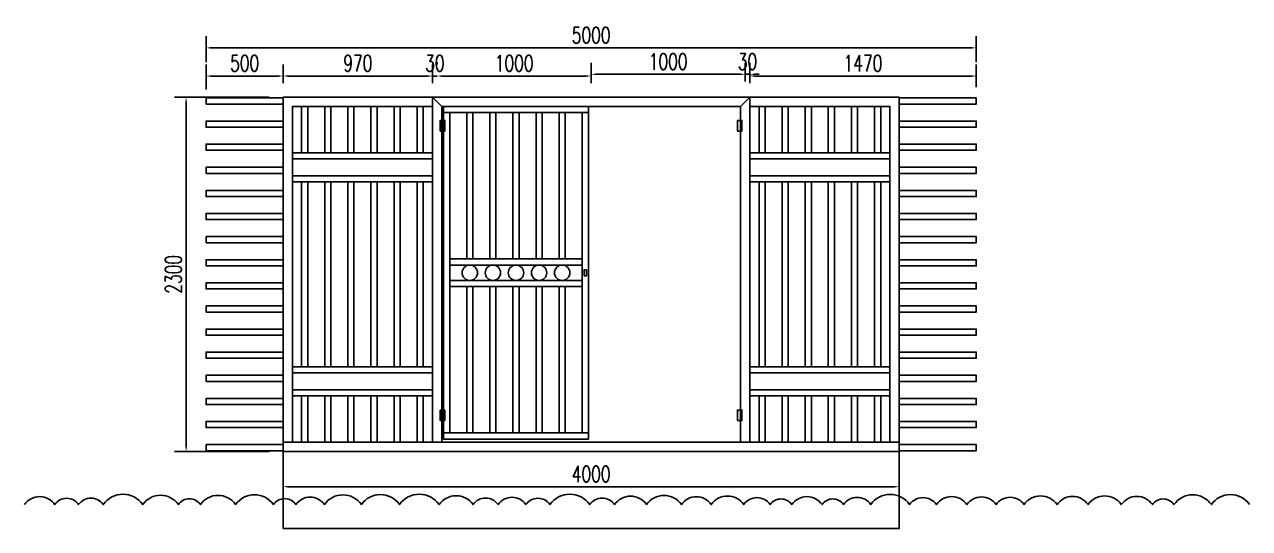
# Model space of a CAD drawing. Header units: millimetres. Extents: x -1461755 to -1310892, y 1449272 to 1531173.
# Drawn here: x -1415559 to -1407604, y 1467261 to 1470532 of the extents above; entities that cross this region are included whole.
import ezdxf

# ---------------------------------------------------------------- set-up
doc = ezdxf.new("R2010")
doc.units = ezdxf.units.MM
doc.header["$LTSCALE"] = 10
doc.layers.get('DEFPOINTS').update_dxf_attribs({"linetype": 'CONTINUOUS'})
doc.layers.add('W-FLOAT_BOWL浮筒', color=253, linetype='CONTINUOUS')
doc.layers.add('W-PLASTIC_RAILINGS塑木栏杆', color=6, linetype='CONTINUOUS')
doc.styles.add('STANDARD_T3', font='simplex.shx', dxfattribs={"width": 0.7, "bigfont": 'gbcbig.shx'})
doc.dimstyles.new('W&&30', dxfattribs={"dimtxt": 105, "dimasz": 30, "dimexe": 75, "dimexo": 90, "dimgap": 30, "dimtad": 1, "dimdec": 0, "dimzin": 0, "dimdsep": 46, "dimtxsty": 'STANDARD_T3', "dimcen": 0.09, "dimclrd": 1, "dimclre": 1, "dimclrt": 7, "dimazin": 2, "dimtfac": 1, "dimtdec": 0, "dimtix": 1, "dimtmove": 2, "dimatfit": 3, "dimfxl": 100, "dimtolj": 1, "dimtzin": 0, "dimarcsym": 0})

# ---------------------------------------------------------------- blocks, each defined once
blk = doc.blocks.new('*D229')
at = {"layer": 'DEFPOINTS', "color": 0, "transparency": 16777216}
for p in [(-1413879.1, 1467761.1), (-1409879.1, 1467761.1), (-1409879.1, 1467532.2)]:
    blk.add_point(p, dxfattribs=at)
at = {"layer": 'W-PLASTIC_RAILINGS塑木栏杆', "color": 1, "lineweight": -2, "transparency": 16777216}
for p, q in [((-1413879.1, 1467671.1), (-1413879.1, 1467457.2)), ((-1409879.1, 1467671.1), (-1409879.1, 1467457.2)), ((-1413849.1, 1467532.2), (-1409909.1, 1467532.2))]:
    blk.add_line(p, q, dxfattribs=at)
at = {"layer": 'W-PLASTIC_RAILINGS塑木栏杆', "color": 1, "transparency": 16777216}
for points in [[(-1413849.1, 1467537.2), (-1413849.1, 1467527.2), (-1413879.1, 1467532.2)], [(-1409909.1, 1467537.2), (-1409909.1, 1467527.2), (-1409879.1, 1467532.2)]]:
    blk.add_solid(points, dxfattribs=at)
at = {"layer": 'W-PLASTIC_RAILINGS塑木栏杆', "color": 7, "transparency": 16777216, "insert": (-1411879.1, 1467614.7), "char_height": 105, "attachment_point": 5, "style": 'STANDARD_T3'}
blk.add_mtext('\\A1;4000', dxfattribs=at)
blk = doc.blocks.new('*U264')
at = {"layer": 'W-FLOAT_BOWL浮筒'}
blk.add_circle((0, 0), 50, dxfattribs=at)
blk = doc.blocks.new('*U265')
at = {"layer": 'W-FLOAT_BOWL浮筒', "color": 0, "linetype": 'ByBlock', "lineweight": -2, "transparency": 16777216}
for p in [(0, 0), (150, 0), (300, 0), (450, 0), (600, 0)]:
    blk.add_blockref('*U264', p, dxfattribs=at)
blk = doc.blocks.new('*U262')
at = {"layer": 'W-FLOAT_BOWL浮筒'}
for points in [[(470, 1040), (-470, 1040), (-470, 1080), (470, 1080)], [(-470, -1040), (-430, -1040), (-430, 1040), (-470, 1040)], [(430, -1040), (470, -1040), (470, 1040), (430, 1040)], [(470, -1040), (-470, -1040), (-470, -1080), (470, -1080)]]:
    blk.add_lwpolyline(points, close=True, dxfattribs=at)
for points in [[(-280, 90), (-280, 1040), (-320, 1040), (-320, 90)], [(-130, 90), (-130, 1040), (-170, 1040), (-170, 90)], [(20, 90), (20, 1040), (-20, 1040), (-20, 90)], [(170, 90), (170, 1040), (130, 1040), (130, 90)], [(320, 90), (320, 1040), (280, 1040), (280, 90)], [(-430, 90), (430, 90)], [(430, 50), (-430, 50)], [(430, -50), (-430, -50)], [(-430, -90), (430, -90)], [(-320, -90), (-320, -1040), (-280, -1040), (-280, -90)], [(-170, -90), (-170, -1040), (-130, -1040), (-130, -90)], [(-20, -90), (-20, -1040), (20, -1040), (20, -90)], [(130, -90), (130, -1040), (170, -1040), (170, -90)], [(280, -90), (280, -1040), (320, -1040), (320, -90)]]:
    blk.add_lwpolyline(points, dxfattribs=at)
blk.add_blockref('*U265', (-300, 0), dxfattribs=at)
blk = doc.blocks.new('*U263')
at = {"layer": 'W-FLOAT_BOWL浮筒', "color": 0, "linetype": 'ByBlock', "lineweight": -2, "transparency": 16777216}
blk.add_blockref('*U262', (0, 0), dxfattribs=at)
blk = doc.blocks.new('*D317')
at = {"layer": 'DEFPOINTS', "color": 0, "transparency": 16777216}
for p in [(-1412879.1, 1470198.2), (-1412879.1, 1470198.2), (-1412909.1, 1470060.7)]:
    blk.add_point(p, dxfattribs=at)
at = {"layer": 'W-FLOAT_BOWL浮筒', "color": 1, "lineweight": -2, "transparency": 16777216}
for p, q in [((-1412909.1, 1470150.7), (-1412909.1, 1470273.2)), ((-1412879.1, 1470288.2), (-1412879.1, 1470273.2)), ((-1412939.1, 1470198.2), (-1412969.1, 1470198.2)), ((-1412909.1, 1470198.2), (-1412879.1, 1470198.2)), ((-1412849.1, 1470198.2), (-1412819.1, 1470198.2))]:
    blk.add_line(p, q, dxfattribs=at)
at = {"layer": 'W-FLOAT_BOWL浮筒', "color": 1, "transparency": 16777216}
for points in [[(-1412939.1, 1470203.2), (-1412939.1, 1470193.2), (-1412909.1, 1470198.2)], [(-1412849.1, 1470203.2), (-1412849.1, 1470193.2), (-1412879.1, 1470198.2)]]:
    blk.add_solid(points, dxfattribs=at)
at = {"layer": 'W-FLOAT_BOWL浮筒', "color": 7, "transparency": 16777216, "insert": (-1412894.1, 1470280.7), "char_height": 105, "attachment_point": 5, "style": 'STANDARD_T3'}
blk.add_mtext('\\A1;30', dxfattribs=at)
blk = doc.blocks.new('*D318')
at = {"layer": 'DEFPOINTS', "color": 0, "transparency": 16777216}
for p in [(-1412879.1, 1470198.2), (-1411879.1, 1470198.2), (-1411879.1, 1470060.7)]:
    blk.add_point(p, dxfattribs=at)
at = {"layer": 'W-FLOAT_BOWL浮筒', "color": 1, "lineweight": -2, "transparency": 16777216}
for p, q in [((-1412879.1, 1470288.2), (-1412879.1, 1470273.2)), ((-1411879.1, 1470150.7), (-1411879.1, 1470273.2)), ((-1412849.1, 1470198.2), (-1411909.1, 1470198.2))]:
    blk.add_line(p, q, dxfattribs=at)
at = {"layer": 'W-FLOAT_BOWL浮筒', "color": 1, "transparency": 16777216}
for points in [[(-1412849.1, 1470203.2), (-1412849.1, 1470193.2), (-1412879.1, 1470198.2)], [(-1411909.1, 1470203.2), (-1411909.1, 1470193.2), (-1411879.1, 1470198.2)]]:
    blk.add_solid(points, dxfattribs=at)
at = {"layer": 'W-FLOAT_BOWL浮筒', "color": 7, "transparency": 16777216, "insert": (-1412379.1, 1470280.7), "char_height": 105, "attachment_point": 5, "style": 'STANDARD_T3'}
blk.add_mtext('\\A1;1000', dxfattribs=at)
blk = doc.blocks.new('*D319')
at = {"layer": 'DEFPOINTS', "color": 0, "transparency": 16777216}
for p in [(-1410879.1, 1470209.2), (-1411879.1, 1470060.7), (-1410879.1, 1470071.7)]:
    blk.add_point(p, dxfattribs=at)
at = {"layer": 'W-FLOAT_BOWL浮筒', "color": 1, "lineweight": -2, "transparency": 16777216}
for p, q in [((-1411879.1, 1470150.7), (-1411879.1, 1470284.2)), ((-1410879.1, 1470161.7), (-1410879.1, 1470284.2)), ((-1411849.1, 1470209.2), (-1410909.1, 1470209.2))]:
    blk.add_line(p, q, dxfattribs=at)
at = {"layer": 'W-FLOAT_BOWL浮筒', "color": 1, "transparency": 16777216}
for points in [[(-1411849.1, 1470214.2), (-1411849.1, 1470204.2), (-1411879.1, 1470209.2)], [(-1410909.1, 1470214.2), (-1410909.1, 1470204.2), (-1410879.1, 1470209.2)]]:
    blk.add_solid(points, dxfattribs=at)
at = {"layer": 'W-FLOAT_BOWL浮筒', "color": 7, "transparency": 16777216, "insert": (-1411379.1, 1470291.7), "char_height": 105, "attachment_point": 5, "style": 'STANDARD_T3'}
blk.add_mtext('\\A1;1000', dxfattribs=at)
blk = doc.blocks.new('*D320')
at = {"layer": 'DEFPOINTS', "color": 0, "transparency": 16777216}
for p in [(-1410849.1, 1470209.2), (-1410879.1, 1470071.7), (-1410849.1, 1470060.7)]:
    blk.add_point(p, dxfattribs=at)
at = {"layer": 'W-FLOAT_BOWL浮筒', "color": 1, "lineweight": -2, "transparency": 16777216}
for p, q in [((-1410879.1, 1470161.7), (-1410879.1, 1470284.2)), ((-1410849.1, 1470150.7), (-1410849.1, 1470284.2)), ((-1410909.1, 1470209.2), (-1410939.1, 1470209.2)), ((-1410879.1, 1470209.2), (-1410849.1, 1470209.2)), ((-1410819.1, 1470209.2), (-1410789.1, 1470209.2))]:
    blk.add_line(p, q, dxfattribs=at)
at = {"layer": 'W-FLOAT_BOWL浮筒', "color": 1, "transparency": 16777216}
for points in [[(-1410909.1, 1470214.2), (-1410909.1, 1470204.2), (-1410879.1, 1470209.2)], [(-1410819.1, 1470214.2), (-1410819.1, 1470204.2), (-1410849.1, 1470209.2)]]:
    blk.add_solid(points, dxfattribs=at)
at = {"layer": 'W-FLOAT_BOWL浮筒', "color": 7, "transparency": 16777216, "insert": (-1410864.1, 1470291.7), "char_height": 105, "attachment_point": 5, "style": 'STANDARD_T3'}
blk.add_mtext('\\A1;30', dxfattribs=at)
blk = doc.blocks.new('*D321')
at = {"layer": 'DEFPOINTS', "color": 0, "transparency": 16777216}
for p in [(-1409379.1, 1470198.2), (-1410849.1, 1470060.7), (-1409379.1, 1470035.9)]:
    blk.add_point(p, dxfattribs=at)
at = {"layer": 'W-FLOAT_BOWL浮筒', "color": 1, "lineweight": -2, "transparency": 16777216}
for p, q in [((-1410849.1, 1470150.7), (-1410849.1, 1470273.2)), ((-1409379.1, 1470125.9), (-1409379.1, 1470273.2)), ((-1410819.1, 1470198.2), (-1409409.1, 1470198.2))]:
    blk.add_line(p, q, dxfattribs=at)
at = {"layer": 'W-FLOAT_BOWL浮筒', "color": 1, "transparency": 16777216}
for points in [[(-1410819.1, 1470203.2), (-1410819.1, 1470193.2), (-1410849.1, 1470198.2)], [(-1409409.1, 1470203.2), (-1409409.1, 1470193.2), (-1409379.1, 1470198.2)]]:
    blk.add_solid(points, dxfattribs=at)
at = {"layer": 'W-FLOAT_BOWL浮筒', "color": 7, "transparency": 16777216, "insert": (-1410114.1, 1470280.7), "char_height": 105, "attachment_point": 5, "style": 'STANDARD_T3'}
blk.add_mtext('\\A1;1470', dxfattribs=at)
blk = doc.blocks.new('*D323')
at = {"layer": 'DEFPOINTS', "color": 0, "transparency": 16777216}
for p in [(-1414379.1, 1470198.2), (-1414379.1, 1470020.1), (-1413879.1, 1470060.7)]:
    blk.add_point(p, dxfattribs=at)
at = {"layer": 'W-FLOAT_BOWL浮筒', "color": 1, "lineweight": -2, "transparency": 16777216}
for p, q in [((-1414379.1, 1470110.1), (-1414379.1, 1470273.2)), ((-1413879.1, 1470150.7), (-1413879.1, 1470273.2)), ((-1413909.1, 1470198.2), (-1414349.1, 1470198.2))]:
    blk.add_line(p, q, dxfattribs=at)
at = {"layer": 'W-FLOAT_BOWL浮筒', "color": 1, "transparency": 16777216}
for points in [[(-1414349.1, 1470203.2), (-1414349.1, 1470193.2), (-1414379.1, 1470198.2)], [(-1413909.1, 1470203.2), (-1413909.1, 1470193.2), (-1413879.1, 1470198.2)]]:
    blk.add_solid(points, dxfattribs=at)
at = {"layer": 'W-FLOAT_BOWL浮筒', "color": 7, "transparency": 16777216, "insert": (-1414129.1, 1470280.7), "char_height": 105, "attachment_point": 5, "style": 'STANDARD_T3'}
blk.add_mtext('\\A1;500', dxfattribs=at)
blk = doc.blocks.new('*D324')
at = {"layer": 'DEFPOINTS', "color": 0, "transparency": 16777216}
for p in [(-1409379.1, 1470381), (-1414379.1, 1470198.2), (-1409379.1, 1470198.2)]:
    blk.add_point(p, dxfattribs=at)
at = {"layer": 'W-FLOAT_BOWL浮筒', "color": 1, "lineweight": -2, "transparency": 16777216}
for p, q in [((-1414379.1, 1470288.2), (-1414379.1, 1470456)), ((-1409379.1, 1470288.2), (-1409379.1, 1470456)), ((-1414349.1, 1470381), (-1409409.1, 1470381))]:
    blk.add_line(p, q, dxfattribs=at)
at = {"layer": 'W-FLOAT_BOWL浮筒', "color": 1, "transparency": 16777216}
for points in [[(-1414349.1, 1470386), (-1414349.1, 1470376), (-1414379.1, 1470381)], [(-1409409.1, 1470386), (-1409409.1, 1470376), (-1409379.1, 1470381)]]:
    blk.add_solid(points, dxfattribs=at)
at = {"layer": 'W-FLOAT_BOWL浮筒', "color": 7, "transparency": 16777216, "insert": (-1411879.1, 1470463.5), "char_height": 105, "attachment_point": 5, "style": 'STANDARD_T3'}
blk.add_mtext('\\A1;5000', dxfattribs=at)
blk = doc.blocks.new('*D325')
at = {"layer": 'DEFPOINTS', "color": 0, "transparency": 16777216}
for p in [(-1413879.1, 1470060.7), (-1414509.3, 1467761.1), (-1413879.1, 1467761.1)]:
    blk.add_point(p, dxfattribs=at)
at = {"layer": 'W-FLOAT_BOWL浮筒', "color": 1, "lineweight": -2, "transparency": 16777216}
for p, q in [((-1413969.1, 1470060.7), (-1414584.3, 1470060.7)), ((-1414509.3, 1470030.7), (-1414509.3, 1467791.1)), ((-1413969.1, 1467761.1), (-1414584.3, 1467761.1))]:
    blk.add_line(p, q, dxfattribs=at)
at = {"layer": 'W-FLOAT_BOWL浮筒', "color": 1, "transparency": 16777216}
for points in [[(-1414514.3, 1470030.7), (-1414504.3, 1470030.7), (-1414509.3, 1470060.7)], [(-1414514.3, 1467791.1), (-1414504.3, 1467791.1), (-1414509.3, 1467761.1)]]:
    blk.add_solid(points, dxfattribs=at)
at = {"layer": 'W-FLOAT_BOWL浮筒', "color": 7, "transparency": 16777216, "insert": (-1414591.8, 1468910.9), "char_height": 105, "attachment_point": 5, "rotation": 90, "style": 'STANDARD_T3'}
blk.add_mtext('\\A1;2300', dxfattribs=at)
blk = doc.blocks.new('*U367')
at = {"layer": 'W-FLOAT_BOWL浮筒'}
for points in [[(-395, 789.5), (-395, 1089.8)], [(-355, 789.5), (-355, 1089.8)], [(-245, 1089.8), (-245, 789.5)], [(-205, 789.5), (-205, 1089.8)], [(-95, 1089.8), (-95, 789.5)], [(-55, 789.5), (-55, 1089.8)], [(55, 1089.8), (55, 789.5)], [(95, 789.5), (95, 1089.8)], [(205, 1089.8), (205, 789.5)], [(245, 789.5), (245, 1089.8)], [(355, 1089.8), (355, 789.5)], [(395, 1089.8), (395, 789.5)], [(-455, 789.5), (455, 789.5)], [(-455, 749.5), (455, 749.5)], [(-455, 639.5), (455, 639.5)], [(-455, 599.5), (455, 599.5)], [(-395, -599.5), (-395, 599.5)], [(-355, -599.5), (-355, 599.5)], [(-245, 599.5), (-245, -599.5)], [(-205, -599.5), (-205, 599.5)], [(-95, 599.5), (-95, -599.5)], [(-55, -599.5), (-55, 599.5)], [(55, 599.5), (55, -599.5)], [(95, -599.5), (95, 599.5)], [(205, 599.5), (205, -599.5)], [(245, -599.5), (245, 599.5)], [(355, 599.5), (355, -599.5)], [(395, 599.5), (395, -599.5)], [(-455, -599.5), (455, -599.5)], [(-455, -639.5), (455, -639.5)], [(-455, -749.5), (455, -749.5)], [(-455, -789.5), (455, -789.5)], [(-395, -1089.8), (-395, -789.5)], [(-355, -1089.8), (-355, -789.5)], [(-245, -789.5), (-245, -1089.8)], [(-205, -1089.8), (-205, -789.5)], [(-95, -789.5), (-95, -1089.8)], [(-55, -1089.8), (-55, -789.5)], [(55, -789.5), (55, -1089.8)], [(95, -1089.8), (95, -789.5)], [(205, -789.5), (205, -1089.8)], [(245, -1089.8), (245, -789.5)], [(355, -789.5), (355, -1089.8)], [(395, -789.5), (395, -1089.8)]]:
    blk.add_lwpolyline(points, dxfattribs=at)
at = {"layer": 'W-PLASTIC_RAILINGS塑木栏杆'}
blk.add_lwpolyline([(-455, 1089.8), (455, 1089.8), (455, -1089.8), (-455, -1089.8)], close=True, dxfattribs=at)
blk = doc.blocks.new('*U368')
at = {"layer": 'W-FLOAT_BOWL浮筒', "color": 0, "linetype": 'ByBlock', "lineweight": -2, "transparency": 16777216}
blk.add_blockref('*U367', (0, 0), dxfattribs=at)
blk = doc.blocks.new('*U369')
at = {"layer": 'W-FLOAT_BOWL浮筒'}
for points in [[(-395, 789.5), (-395, 1089.8)], [(-355, 789.5), (-355, 1089.8)], [(-245, 1089.8), (-245, 789.5)], [(-205, 789.5), (-205, 1089.8)], [(-95, 1089.8), (-95, 789.5)], [(-55, 789.5), (-55, 1089.8)], [(55, 1089.8), (55, 789.5)], [(95, 789.5), (95, 1089.8)], [(205, 1089.8), (205, 789.5)], [(245, 789.5), (245, 1089.8)], [(355, 1089.8), (355, 789.5)], [(395, 1089.8), (395, 789.5)], [(-455, 789.5), (455, 789.5)], [(-455, 749.5), (455, 749.5)], [(-455, 639.5), (455, 639.5)], [(-455, 599.5), (455, 599.5)], [(-395, -599.5), (-395, 599.5)], [(-355, -599.5), (-355, 599.5)], [(-245, 599.5), (-245, -599.5)], [(-205, -599.5), (-205, 599.5)], [(-95, 599.5), (-95, -599.5)], [(-55, -599.5), (-55, 599.5)], [(55, 599.5), (55, -599.5)], [(95, -599.5), (95, 599.5)], [(205, 599.5), (205, -599.5)], [(245, -599.5), (245, 599.5)], [(355, 599.5), (355, -599.5)], [(395, 599.5), (395, -599.5)], [(-455, -599.5), (455, -599.5)], [(-455, -639.5), (455, -639.5)], [(-455, -749.5), (455, -749.5)], [(-455, -789.5), (455, -789.5)], [(-395, -1089.8), (-395, -789.5)], [(-355, -1089.8), (-355, -789.5)], [(-245, -789.5), (-245, -1089.8)], [(-205, -1089.8), (-205, -789.5)], [(-95, -789.5), (-95, -1089.8)], [(-55, -1089.8), (-55, -789.5)], [(55, -789.5), (55, -1089.8)], [(95, -1089.8), (95, -789.5)], [(205, -789.5), (205, -1089.8)], [(245, -1089.8), (245, -789.5)], [(355, -789.5), (355, -1089.8)], [(395, -789.5), (395, -1089.8)]]:
    blk.add_lwpolyline(points, dxfattribs=at)
at = {"layer": 'W-PLASTIC_RAILINGS塑木栏杆'}
blk.add_lwpolyline([(-455, 1089.8), (455, 1089.8), (455, -1089.8), (-455, -1089.8)], close=True, dxfattribs=at)
blk = doc.blocks.new('*U370')
at = {"layer": 'W-FLOAT_BOWL浮筒', "color": 0, "linetype": 'ByBlock', "lineweight": -2, "transparency": 16777216}
blk.add_blockref('*U369', (0, 0), dxfattribs=at)
blk = doc.blocks.new('*D412')
at = {"layer": 'DEFPOINTS', "color": 0, "transparency": 16777216}
for p in [(-1412909.1, 1470198.2), (-1413879.1, 1470060.7), (-1412909.1, 1470060.7)]:
    blk.add_point(p, dxfattribs=at)
at = {"layer": 'W-FLOAT_BOWL浮筒', "color": 1, "lineweight": -2, "transparency": 16777216}
for p, q in [((-1413879.1, 1470150.7), (-1413879.1, 1470273.2)), ((-1412909.1, 1470150.7), (-1412909.1, 1470273.2)), ((-1413849.1, 1470198.2), (-1412939.1, 1470198.2))]:
    blk.add_line(p, q, dxfattribs=at)
at = {"layer": 'W-FLOAT_BOWL浮筒', "color": 1, "transparency": 16777216}
for points in [[(-1413849.1, 1470203.2), (-1413849.1, 1470193.2), (-1413879.1, 1470198.2)], [(-1412939.1, 1470203.2), (-1412939.1, 1470193.2), (-1412909.1, 1470198.2)]]:
    blk.add_solid(points, dxfattribs=at)
at = {"layer": 'W-FLOAT_BOWL浮筒', "color": 7, "transparency": 16777216, "insert": (-1413394.1, 1470280.7), "char_height": 105, "attachment_point": 5, "style": 'STANDARD_T3'}
blk.add_mtext('\\A1;970', dxfattribs=at)
blk = doc.blocks.new('*U630')
at = {"layer": 'W-FLOAT_BOWL浮筒'}
blk.add_lwpolyline([(-250, 20), (-250, -20), (250, -20), (250, 20)], close=True, dxfattribs=at)
blk = doc.blocks.new('*U631')
at = {"layer": 'W-FLOAT_BOWL浮筒', "color": 0, "linetype": 'ByBlock', "lineweight": -2, "transparency": 16777216}
for p in [(0, 2250), (0, 2100), (0, 1950), (0, 1800), (0, 1650), (0, 1500), (0, 1350), (0, 1200), (0, 1050), (0, 900), (0, 750), (0, 600), (0, 450), (0, 300), (0, 150), (0, 0)]:
    blk.add_blockref('*U630', p, dxfattribs=at)
blk = doc.blocks.new('*U632')
at = {"layer": 'W-FLOAT_BOWL浮筒'}
blk.add_lwpolyline([(-250, 20), (-250, -20), (250, -20), (250, 20)], close=True, dxfattribs=at)
blk = doc.blocks.new('*U633')
at = {"layer": 'W-FLOAT_BOWL浮筒', "color": 0, "linetype": 'ByBlock', "lineweight": -2, "transparency": 16777216}
for p in [(0, 2250), (0, 2100), (0, 1950), (0, 1800), (0, 1650), (0, 1500), (0, 1350), (0, 1200), (0, 1050), (0, 900), (0, 750), (0, 600), (0, 450), (0, 300), (0, 150), (0, 0)]:
    blk.add_blockref('*U632', p, dxfattribs=at)

msp = doc.modelspace()

# ---------------------------------------------------------------- linework, layer by layer
at = {"layer": 'W-FLOAT_BOWL浮筒'}
for points in [[(-1411925, 1468901.1), (-1411910, 1468901.1), (-1411910, 1468941.1), (-1411925, 1468941.1)], [(-1413879.1, 1467261.1), (-1409879.1, 1467261.1), (-1409879.1, 1467761.1), (-1413879.1, 1467761.1)]]:
    msp.add_lwpolyline(points, close=True, dxfattribs=at)
at = {"layer": 'W-FLOAT_BOWL浮筒', "color": 4}
msp.add_lwpolyline([(-1407604.3, 1467416.7, 0.520567), (-1407851.8, 1467416.7, 0.520567), (-1408094.9, 1467416.7, 0.520567), (-1408234.8, 1467416.7, 0.520567), (-1408436.8, 1467416.7, 0.520567), (-1408652.5, 1467416.7, 0.520567), (-1408854, 1467416.7, 0.520567), (-1409068.1, 1467416.7, 0.520567), (-1409249.1, 1467416.7, 0.520567), (-1409438.9, 1467416.7, 0.520567), (-1409637.7, 1467416.7, 0.520567), (-1409811.3, 1467416.7, 0.520567), (-1410064.1, 1467416.7, 0.520567), (-1410240.5, 1467416.7, 0.520567), (-1410380.1, 1467416.7, 0.520567), (-1410576.6, 1467416.7, 0.520567), (-1410716.5, 1467416.7, 0.520567), (-1410888.2, 1467416.7, 0.520567), (-1411099.4, 1467416.7, 0.520567), (-1411292.8, 1467416.7, 0.520567), (-1411519.5, 1467416.7, 0.520567), (-1411727.3, 1467416.7, 0.520567), (-1411888.4, 1467416.7, 0.520567), (-1412146.6, 1467416.7, 0.520567), (-1412302.7, 1467416.7, 0.520567), (-1412483.3, 1467416.7, 0.520567), (-1412645.8, 1467416.7, 0.520567), (-1412866.4, 1467416.7, 0.520567), (-1413123.9, 1467416.7, 0.520567), (-1413371, 1467416.7, 0.520567), (-1413611.5, 1467416.7, 0.520567), (-1413796, 1467416.7, 0.520567), (-1413942.6, 1467416.7, 0.520567), (-1414187.5, 1467416.7, 0.520567), (-1414416.3, 1467416.7, 0.520567), (-1414559.2, 1467416.7, 0.520567), (-1414790.5, 1467416.7, 0.520567), (-1415047.3, 1467416.7, 0.520567), (-1415207.2, 1467416.7, 0.520567), (-1415362.1, 1467416.7, 0.520567), (-1415558.5, 1467416.7)], format="xyb", dxfattribs=at)
at = {"layer": 'W-PLASTIC_RAILINGS塑木栏杆'}
for points in [[(-1412849.1, 1470001.1), (-1412909.1, 1470060.7), (-1413879.1, 1470060.7), (-1413879.1, 1467821.1), (-1412849.1, 1467821.1)], [(-1412909.1, 1467821.1), (-1412849.1, 1467821.1), (-1412849.1, 1470001.1), (-1412909.1, 1470060.7)], [(-1412849.1, 1470001.1), (-1410909.1, 1470001.1), (-1410849.1, 1470060.7), (-1412909.1, 1470060.7)], [(-1410909.1, 1467821.1), (-1410849.1, 1467821.1), (-1410849.1, 1470060.7), (-1410909.1, 1470001.1)], [(-1410909.1, 1470001.1), (-1410849.1, 1470060.7), (-1409879.1, 1470060.7), (-1409879.1, 1467821.1), (-1410909.1, 1467821.1)], [(-1412909.1, 1470000.7), (-1413819.1, 1470000.7), (-1413819.1, 1467821.1), (-1412909.1, 1467821.1)], [(-1410849.1, 1470000.7), (-1409939.1, 1470000.7), (-1409939.1, 1467821.1), (-1410849.1, 1467821.1)], [(-1412829.3, 1469910.1), (-1412858.6, 1469910.1), (-1412858.6, 1469841), (-1412829.3, 1469841)], [(-1410929, 1469910.1), (-1410899.7, 1469910.1), (-1410899.7, 1469841), (-1410929, 1469841)], [(-1412829.3, 1467961.1), (-1412858.6, 1467961.1), (-1412858.6, 1468030.2), (-1412829.3, 1468030.2)], [(-1410929, 1467961.1), (-1410899.7, 1467961.1), (-1410899.7, 1468030.2), (-1410929, 1468030.2)], [(-1413879.1, 1467821.1), (-1409879.1, 1467821.1), (-1409879.1, 1467761.1), (-1413879.1, 1467761.1)]]:
    msp.add_lwpolyline(points, close=True, dxfattribs=at)

# ---------------------------------------------------------------- block references
at = {"layer": 'W-FLOAT_BOWL浮筒', "xscale": -1}
for name, p in [('*U633', (-1414129.1, 1467785.9)), ('*U370', (-1410394.1, 1468910.9))]:
    msp.add_blockref(name, p, dxfattribs=at)
at = {"layer": 'W-FLOAT_BOWL浮筒'}
for name, p in [('*U631', (-1409629.1, 1467785.9)), ('*U368', (-1413364.1, 1468910.9)), ('*U263', (-1412367.1, 1468921.1))]:
    msp.add_blockref(name, p, dxfattribs=at)

# ---------------------------------------------------------------- dimensions: what is measured, and where the dimension line sits
for base, p1, p2, picture, middle in [((-1409379.1, 1470381), (-1414379.1, 1470198.2), (-1409379.1, 1470198.2), '*D324', (-1411879.1, 1470463.5)), ((-1414379.1, 1470198.2), (-1413879.1, 1470060.7), (-1414379.1, 1470020.1), '*D323', (-1414129.1, 1470280.7)), ((-1412909.1, 1470198.2), (-1413879.1, 1470060.7), (-1412909.1, 1470060.7), '*D412', (-1413394.1, 1470280.7)), ((-1412879.1, 1470198.2), (-1412909.1, 1470060.7), (-1412879.1, 1470198.2), '*D317', (-1412894.1, 1470280.7)), ((-1411879.1, 1470198.2), (-1412879.1, 1470198.2), (-1411879.1, 1470060.7), '*D318', (-1412379.1, 1470280.7)), ((-1410879.1, 1470209.2), (-1411879.1, 1470060.7), (-1410879.1, 1470071.7), '*D319', (-1411379.1, 1470291.7)), ((-1410849.1, 1470209.2), (-1410879.1, 1470071.7), (-1410849.1, 1470060.7), '*D320', (-1410864.1, 1470291.7)), ((-1409379.1, 1470198.2), (-1410849.1, 1470060.7), (-1409379.1, 1470035.9), '*D321', (-1410114.1, 1470280.7))]:
    dim = msp.add_linear_dim(base=base, p1=p1, p2=p2, dimstyle='W&&30', dxfattribs=at)
    dim.commit()
    dim.dimension.update_dxf_attribs({"geometry": picture, "text_midpoint": middle})
dim = msp.add_linear_dim(base=(-1414509.3, 1467761.1), p1=(-1413879.1, 1470060.7), p2=(-1413879.1, 1467761.1), angle=90, dimstyle='W&&30', dxfattribs=at)
dim.commit()
dim.dimension.update_dxf_attribs({"geometry": '*D325', "text_midpoint": (-1414591.8, 1468910.9)})
at = {"layer": 'W-PLASTIC_RAILINGS塑木栏杆'}
dim = msp.add_linear_dim(base=(-1409879.1, 1467532.2), p1=(-1413879.1, 1467761.1), p2=(-1409879.1, 1467761.1), dimstyle='W&&30', dxfattribs=at)
dim.commit()
dim.dimension.update_dxf_attribs({"geometry": '*D229', "text_midpoint": (-1411879.1, 1467614.7)})

doc.saveas('drawing.dxf')
